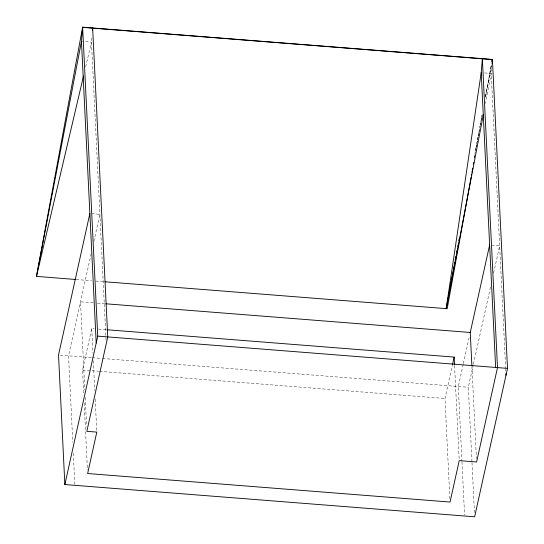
<?xml version="1.0" encoding="UTF-8"?>
<svg xmlns="http://www.w3.org/2000/svg" width="544" height="544" viewBox="0 0 544 544"><rect width="100%" height="100%" fill="white"/><g stroke="black" fill="none" stroke-linecap="round" stroke-linejoin="round"><path stroke-width="0.41" stroke-dasharray="2.72 2.04" d="M91.814 37.964L91.467 42.119L106.06 340.442M491.633 68.558L491.225 73.454L485.472 103.489M481.651 118.925L482.1 116.416M485.581 97.192L491.477 64.593L485.581 96.247M474.144 157.916L474.606 155.414M475.531 150.416L476 147.914M476.15 147.084L476.619 144.582M476.768 143.752L477.387 140.413M477.544 139.584L478.006 137.081M478.162 136.252L480.019 126.249M480.168 125.412L482.181 114.58M474.096 158.338L474.708 155.02M474.864 154.19L475.327 151.701M475.476 150.872L475.939 148.383M476.095 147.553L476.707 144.235M476.864 143.405L477.319 140.91M477.476 140.08L478.088 136.762M478.244 135.932L478.706 133.443M478.856 132.614L480.087 125.97M480.243 125.14L480.706 122.652M480.855 121.822L482.086 115.185M485.466 96.927L491.463 64.559M91.168 253.674L68.544 355.817L72.767 442.163M93.894 241.373L99.885 214.309L92.371 213.717M83.688 392.904L82.566 369.988L91.746 328.562L94.282 328.76M449.881 498.664L444.978 398.514L452.322 365.371M463.182 364.398L458.286 386.498L461.931 460.986M463.366 363.582L469.166 337.389M471.954 461.774L468.309 387.287L473.26 364.942M473.443 364.113L490.674 286.328M493.605 273.081L499.657 245.772L492.143 245.181M85.66 66.864L91.467 42.119L82.28 41.392M484.548 72.93L491.225 73.454L505.655 368.519M76.282 279.521L91.501 280.738M95.758 281.058L104.196 281.738M93.214 302.804L80.505 301.804L84.816 389.837M97.451 303.137L105.08 303.736M98.518 329.093L106.141 329.691M60.194 355.164L91.419 357.619M92.269 357.687L101.585 358.421M102.435 358.489L468.309 387.287M82.566 369.988L98.654 371.26M99.504 371.321L444.978 398.514M505.702 369.362L505.784 371.056M471.913 366.336L476.422 458.606M471.995 462.624L474.436 512.57M461.972 461.836L464.583 515.168M454.573 365.575L459.184 459.775M91.746 328.562L92.949 353.172M93.323 360.808L94.772 390.517M95.186 399.004L96.764 431.256M85.184 397.46L86.591 426.238M84.184 403.09L87.462 470.138M73.304 453.166L74.834 484.486"/><path stroke-width="0.82" d="M75.419 279.466L36.482 276.386L81.45 41.33L82.627 27.2L492.408 59.452L507.518 368.383L474.64 516.8L64.858 484.548L58.521 355.035L89.869 213.52M92.439 30.484L92.643 27.989L107.753 336.92L86.843 431.317L96.805 432.099L87.632 473.532L450.044 502.058L459.224 460.625L476.592 461.992L497.502 367.594L482.365 58.786M483.398 114.342L446.162 308.761L481.209 72.665L482.385 58.534M492.041 63.662L492.408 59.452M471.07 177.432L447.188 308.713L105.074 281.785M471.369 175.76L471.675 174.094M471.974 172.421L472.729 168.239M473.484 164.057L473.79 162.391M446.162 308.761L454.818 262.092M455.117 260.556L455.899 256.258M456.661 252.246L456.98 250.424M457.742 246.425L458.048 244.766M458.823 240.604L459.15 238.755M492.075 61.234L492.381 59.575L82.6 27.343M64.858 484.548L97.736 336.131L82.627 27.2L36.482 276.386L83.531 75.936M452.506 364.541L454.158 357.088L106.984 329.759M471.872 365.493L470.254 332.479L489.634 244.984M105.924 303.804L470.254 332.479M97.736 336.131L507.518 368.383M505.906 373.599L505.988 375.292M481.209 72.665L495.638 367.73M454.158 357.088L454.532 364.725M81.45 41.33L96.206 343.04M492.381 59.575L492.082 61.248L492.381 59.575"/></g></svg>
